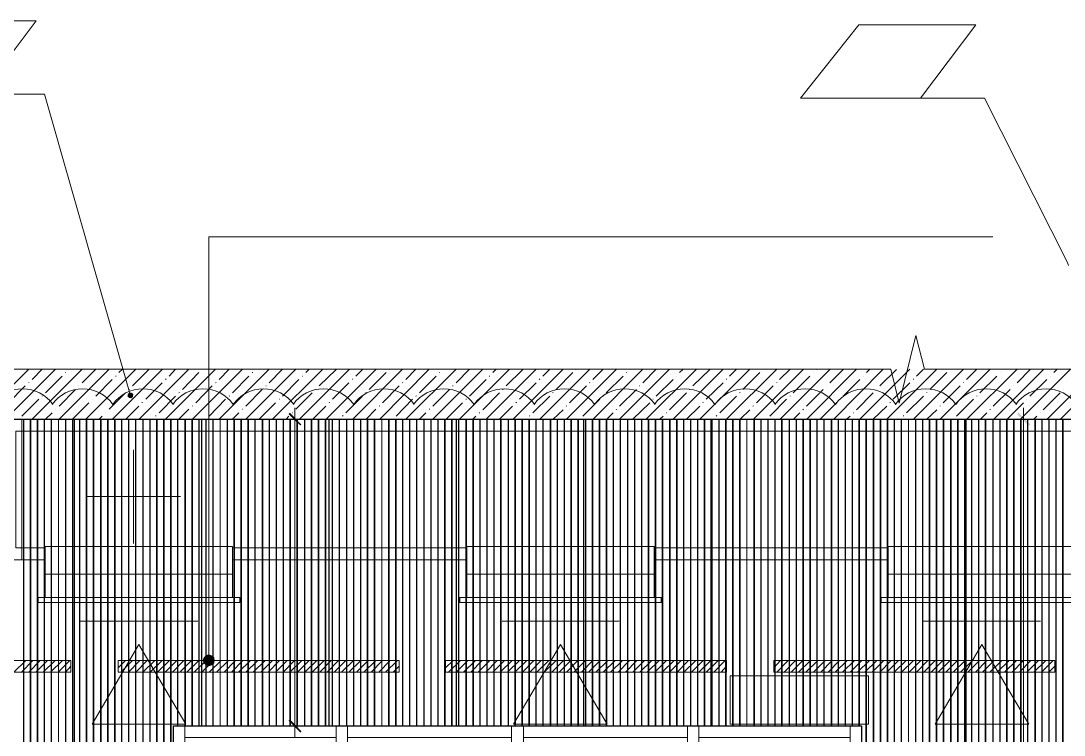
# Model space of a CAD drawing. Header units: millimetres. Extents: x -356862 to 418287, y 0 to 839748.
# Drawn here: x 375600 to 380157, y 762868 to 765990 of the extents above; entities that cross this region are included whole.
import ezdxf

# ---------------------------------------------------------------- set-up
doc = ezdxf.new("R2010")
doc.units = ezdxf.units.MM
doc.layers.add('PDF _Геометрия', color=7, linetype='Continuous', true_color=0xbababa)
doc.layers.add('PDF _Сплошная заливка', color=7, linetype='Continuous', true_color=0xf50000)

msp = doc.modelspace()

# ---------------------------------------------------------------- linework, layer by layer
at = {"layer": 'PDF _Геометрия', "color": 1, "lineweight": 20}
for points in [[(374900.9464, 765669.2594), (375424.8639, 765669.2594), (375667.3381, 765989.6718), (375156.4103, 765989.6718)], [(379005.6886, 765651.9398), (379529.6062, 765651.9398), (379772.0804, 765972.3522), (379261.1526, 765972.3522)]]:
    msp.add_lwpolyline(points, close=True, dxfattribs=at)
for points in [[(376074.3484, 764365.9604), (376072.1835, 764376.7852), (375704.1422, 765669.2594), (375448.6783, 765669.2594), (375078.4721, 765669.2594)], [(380176.9257, 764920.1872), (380172.5959, 764933.1769), (379808.8845, 765651.9398), (379553.4206, 765651.9398), (379191.8742, 765651.9398)]]:
    msp.add_lwpolyline(points, dxfattribs=at)
at = {"layer": 'PDF _Геометрия', "color": 251, "lineweight": 20, "true_color": 0x545454}
msp.add_lwpolyline([(376420.7402, 763220.7027), (376420.7402, 763246.6821), (376420.7402, 765045.7542), (376574.4515, 765045.7542), (379845.6886, 765045.7542)], dxfattribs=at)
at = {"layer": 'PDF _Геометрия', "color": 7, "lineweight": 5}
msp.add_lwpolyline([(387093.9361, 764467.713), (387005.1732, 764467.713), (379546.9257, 764467.713), (379510.1216, 764614.9295), (379436.5134, 764318.3315), (379399.7093, 764467.713), (371939.2969, 764467.713), (371850.534, 764467.713)], dxfattribs=at)
at = {"layer": 'PDF _Геометрия', "color": 7, "lineweight": 30}
msp.add_lwpolyline([(372246.7196, 764467.713), (372246.7196, 764249.0532), (387005.1732, 764249.0532)], dxfattribs=at)
at = {"layer": 'PDF _Геометрия', "color": 8, "lineweight": 9, "true_color": 0x808080}
for points in [[(375416.2041, 764249.0532), (375634.8639, 764467.713)], [(375533.1113, 764249.0532), (375751.7711, 764467.713)], [(375650.0185, 764249.0532), (375868.6783, 764467.713)], [(375650.0185, 764422.2491), (375693.3175, 764467.713)], [(375708.4721, 764363.7955), (375779.9154, 764437.4037)], [(375766.9257, 764249.0532), (375985.5855, 764467.713)], [(375795.0701, 764452.5584), (375797.235, 764452.5584)], [(375810.2247, 764465.548), (375810.2247, 764467.713)], [(375868.6783, 764407.0944), (375927.1319, 764467.713)], [(375883.833, 764249.0532), (376102.4928, 764467.713)], [(376000.7402, 764249.0532), (376219.4, 764467.713)], [(376013.7299, 764437.4037), (376015.8948, 764437.4037)], [(376028.8845, 764452.5584), (376044.0391, 764467.713)], [(376087.3381, 764394.1047), (376158.7814, 764465.548)], [(376117.6474, 764249.0532), (376334.1422, 764467.713)], [(376232.3897, 764249.0532), (376451.0495, 764467.713)], [(376247.5443, 764437.4037), (376275.6886, 764467.713)], [(376305.9979, 764378.9501), (376377.4412, 764452.5584)], [(376349.2969, 764249.0532), (376567.9567, 764467.713)], [(376392.5959, 764465.548), (376392.5959, 764467.713)], [(376466.2041, 764249.0532), (376684.8639, 764467.713)], [(376466.2041, 764422.2491), (376509.5031, 764467.713)], [(376524.6577, 764363.7955), (376596.101, 764437.4037)], [(376583.1113, 764249.0532), (376801.7711, 764467.713)], [(376611.2556, 764452.5584), (376613.4206, 764452.5584)], [(376626.4103, 764465.548), (376626.4103, 764467.713)], [(376684.8639, 764407.0944), (376743.3175, 764467.713)], [(376700.0185, 764249.0532), (376918.6783, 764467.713)], [(376816.9257, 764249.0532), (377035.5855, 764467.713)], [(376829.9154, 764437.4037), (376832.0804, 764437.4037)], [(376845.0701, 764452.5584), (376860.2247, 764467.713)], [(376903.5237, 764394.1047), (376977.1319, 764465.548)], [(376933.833, 764249.0532), (377152.4928, 764467.713)], [(377050.7402, 764249.0532), (377267.235, 764467.713)], [(377063.7299, 764437.4037), (377094.0391, 764467.713)], [(377122.1835, 764378.9501), (377195.7917, 764452.5584)], [(377167.6474, 764249.0532), (377384.1422, 764467.713)], [(377208.7814, 764465.548), (377210.9464, 764467.713)], [(377282.3897, 764249.0532), (377501.0495, 764467.713)], [(377282.3897, 764422.2491), (377325.6886, 764467.713)], [(377340.8433, 764363.7955), (377414.4515, 764437.4037)], [(377399.2969, 764249.0532), (377617.9567, 764467.713)], [(377427.4412, 764452.5584), (377429.6062, 764452.5584)], [(377442.5959, 764465.548), (377442.5959, 764467.713)], [(377501.0495, 764407.0944), (377559.5031, 764467.713)], [(377516.2041, 764249.0532), (377734.8639, 764467.713)], [(377633.1113, 764249.0532), (377851.7711, 764467.713)], [(377646.101, 764437.4037), (377648.266, 764437.4037)], [(377661.2556, 764452.5584), (377676.4103, 764467.713)], [(377719.7093, 764394.1047), (377793.3175, 764465.548)], [(377750.0185, 764249.0532), (377968.6783, 764467.713)], [(377866.9257, 764249.0532), (378085.5855, 764467.713)], [(377879.9154, 764437.4037), (377910.2247, 764467.713)], [(377938.369, 764378.9501), (378011.9773, 764452.5584)], [(377983.833, 764249.0532), (378202.4928, 764467.713)], [(378024.967, 764465.548), (378027.1319, 764467.713)], [(378098.5752, 764422.2491), (378144.0391, 764467.713)], [(378100.7402, 764249.0532), (378317.235, 764467.713)], [(378157.0288, 764363.7955), (378230.6371, 764437.4037)], [(378215.4824, 764249.0532), (378434.1422, 764467.713)], [(378243.6268, 764452.5584), (378245.7917, 764452.5584)], [(378258.7814, 764465.548), (378258.7814, 764467.713)], [(378317.235, 764407.0944), (378375.6886, 764467.713)], [(378332.3897, 764249.0532), (378551.0495, 764467.713)], [(378449.2969, 764249.0532), (378667.9567, 764467.713)], [(378464.4515, 764437.4037), (378464.4515, 764437.4037)], [(378477.4412, 764452.5584), (378492.5959, 764467.713)], [(378535.8948, 764394.1047), (378609.5031, 764465.548)], [(378566.2041, 764249.0532), (378784.8639, 764467.713)], [(378683.1113, 764249.0532), (378901.7711, 764467.713)], [(378696.101, 764437.4037), (378726.4103, 764467.713)], [(378754.5546, 764378.9501), (378828.1629, 764452.5584)], [(378800.0185, 764249.0532), (379018.6783, 764467.713)], [(378843.3175, 764465.548), (378843.3175, 764467.713)], [(378914.7608, 764422.2491), (378960.2247, 764467.713)], [(378916.9257, 764249.0532), (379135.5855, 764467.713)], [(378973.2144, 764363.7955), (379046.8227, 764437.4037)], [(379033.833, 764249.0532), (379250.3278, 764467.713)], [(379061.9773, 764452.5584), (379061.9773, 764452.5584)], [(379074.967, 764465.548), (379077.1319, 764467.713)], [(379133.4206, 764407.0944), (379194.0391, 764467.713)], [(379150.7402, 764249.0532), (379367.235, 764467.713)], [(379265.4824, 764249.0532), (379484.1422, 764467.713)], [(379280.6371, 764437.4037), (379280.6371, 764437.4037)], [(379293.6268, 764452.5584), (379308.7814, 764467.713)], [(379352.0804, 764394.1047), (379425.6886, 764465.548)], [(379382.3897, 764249.0532), (379601.0495, 764467.713)], [(379499.2969, 764249.0532), (379717.9567, 764467.713)], [(379512.2866, 764437.4037), (379542.5959, 764467.713)], [(379570.7402, 764378.9501), (379644.3484, 764452.5584)], [(379616.2041, 764249.0532), (379834.8639, 764467.713)], [(379659.5031, 764465.548), (379659.5031, 764467.713)], [(379730.9464, 764422.2491), (379776.4103, 764467.713)], [(379733.1113, 764249.0532), (379951.7711, 764467.713)], [(379789.4, 764363.7955), (379863.0082, 764437.4037)], [(379850.0185, 764249.0532), (380068.6783, 764467.713)], [(379878.1629, 764452.5584), (379878.1629, 764452.5584)], [(379893.3175, 764465.548), (379893.3175, 764467.713)], [(379951.7711, 764407.0944), (380010.2247, 764467.713)], [(379966.9257, 764249.0532), (380185.5855, 764467.713)], [(380083.833, 764249.0532), (380300.3278, 764467.713)], [(380096.8227, 764437.4037), (380096.8227, 764437.4037)], [(380111.9773, 764452.5584), (380127.1319, 764467.713)], [(375546.101, 764320.4965), (375619.7093, 764394.1047)], [(375634.8639, 764407.0944), (375634.8639, 764409.2594)], [(375853.5237, 764394.1047), (375853.5237, 764394.1047)], [(375927.1319, 764348.6408), (375998.5752, 764422.2491)], [(376145.7917, 764335.6511), (376217.235, 764407.0944)], [(376232.3897, 764422.2491), (376234.5546, 764424.414)], [(376364.4515, 764320.4965), (376435.8948, 764394.1047)], [(376451.0495, 764407.0944), (376453.2144, 764409.2594)], [(376669.7093, 764394.1047), (376671.8742, 764394.1047)], [(376743.3175, 764348.6408), (376814.7608, 764422.2491)], [(376961.9773, 764335.6511), (377033.4206, 764407.0944)], [(377048.5752, 764422.2491), (377050.7402, 764424.414)], [(377180.6371, 764320.4965), (377252.0804, 764394.1047)], [(377267.235, 764407.0944), (377269.4, 764409.2594)], [(377485.8948, 764394.1047), (377488.0598, 764394.1047)], [(377559.5031, 764348.6408), (377633.1113, 764422.2491)], [(377778.1629, 764335.6511), (377851.7711, 764407.0944)], [(377864.7608, 764422.2491), (377866.9257, 764424.414)], [(377996.8227, 764320.4965), (378070.4309, 764394.1047)], [(378083.4206, 764407.0944), (378085.5855, 764409.2594)], [(378302.0804, 764394.1047), (378304.2453, 764394.1047)], [(378375.6886, 764348.6408), (378449.2969, 764422.2491)], [(378594.3484, 764335.6511), (378667.9567, 764407.0944)], [(378683.1113, 764422.2491), (378683.1113, 764424.414)], [(378813.0082, 764320.4965), (378886.6165, 764394.1047)], [(378901.7711, 764407.0944), (378901.7711, 764409.2594)], [(379120.4309, 764394.1047), (379120.4309, 764394.1047)], [(379191.8742, 764348.6408), (379265.4824, 764422.2491)], [(379410.534, 764335.6511), (379484.1422, 764407.0944)], [(379499.2969, 764422.2491), (379499.2969, 764424.414)], [(379629.1938, 764320.4965), (379702.802, 764394.1047)], [(379717.9567, 764407.0944), (379717.9567, 764409.2594)], [(379936.6165, 764394.1047), (379936.6165, 764394.1047)], [(380008.0598, 764348.6408), (380081.668, 764422.2491)], [(375693.3175, 764348.6408), (375693.3175, 764350.8058)], [(375766.9257, 764305.3419), (375838.369, 764378.9501)], [(375985.5855, 764292.3522), (376057.0288, 764363.7955)], [(376072.1835, 764378.9501), (376074.3484, 764378.9501)], [(376204.2453, 764277.1975), (376275.6886, 764348.6408)], [(376290.8433, 764363.7955), (376293.0082, 764365.9604)], [(376509.5031, 764348.6408), (376511.668, 764350.8058)], [(376583.1113, 764305.3419), (376654.5546, 764378.9501)], [(376801.7711, 764292.3522), (376873.2144, 764363.7955)], [(376888.369, 764378.9501), (376890.534, 764378.9501)], [(377020.4309, 764277.1975), (377091.8742, 764348.6408)], [(377107.0288, 764363.7955), (377109.1938, 764365.9604)], [(377325.6886, 764348.6408), (377327.8536, 764350.8058)], [(377399.2969, 764305.3419), (377472.9051, 764378.9501)], [(377617.9567, 764290.1872), (377691.5649, 764363.7955)], [(377704.5546, 764378.9501), (377706.7196, 764378.9501)], [(377836.6165, 764277.1975), (377910.2247, 764348.6408)], [(377923.2144, 764363.7955), (377925.3794, 764365.9604)], [(378141.8742, 764348.6408), (378144.0391, 764350.8058)], [(378215.4824, 764305.3419), (378289.0907, 764378.9501)], [(378434.1422, 764290.1872), (378507.7505, 764363.7955)], [(378520.7402, 764378.9501), (378522.9051, 764378.9501)], [(378652.802, 764277.1975), (378726.4103, 764348.6408)], [(378739.4, 764363.7955), (378741.5649, 764365.9604)], [(378960.2247, 764348.6408), (378960.2247, 764350.8058)], [(379031.668, 764305.3419), (379105.2763, 764378.9501)], [(379250.3278, 764290.1872), (379323.9361, 764363.7955)], [(379339.0907, 764378.9501), (379339.0907, 764378.9501)], [(379468.9876, 764277.1975), (379542.5959, 764348.6408)], [(379557.7505, 764363.7955), (379557.7505, 764365.9604)], [(379776.4103, 764348.6408), (379776.4103, 764350.8058)], [(379847.8536, 764305.3419), (379921.4618, 764378.9501)], [(380066.5134, 764290.1872), (380140.1216, 764363.7955)], [(380155.2763, 764378.9501), (380155.2763, 764378.9501)], [(375604.5546, 764262.0429), (375678.1629, 764335.6511)], [(375751.7711, 764292.3522), (375751.7711, 764292.3522)], [(375825.3794, 764249.0532), (375896.8227, 764320.4965)], [(375911.9773, 764335.6511), (375911.9773, 764335.6511)], [(376059.1938, 764249.0532), (376115.4824, 764305.3419)], [(376130.6371, 764320.4965), (376130.6371, 764322.6614)], [(376290.8433, 764249.0532), (376334.1422, 764292.3522)], [(376349.2969, 764305.3419), (376349.2969, 764307.5068)], [(376422.9051, 764262.0429), (376494.3484, 764335.6511)], [(376567.9567, 764292.3522), (376570.1216, 764292.3522)], [(376641.5649, 764249.0532), (376713.0082, 764320.4965)], [(376728.1629, 764335.6511), (376730.3278, 764335.6511)], [(376875.3794, 764249.0532), (376931.668, 764305.3419)], [(376946.8227, 764320.4965), (376948.9876, 764322.6614)], [(377109.1938, 764249.0532), (377150.3278, 764292.3522)], [(377165.4824, 764305.3419), (377167.6474, 764307.5068)], [(377239.0907, 764262.0429), (377310.534, 764335.6511)], [(377384.1422, 764292.3522), (377386.3072, 764292.3522)], [(377457.7505, 764249.0532), (377529.1938, 764320.4965)], [(377544.3484, 764335.6511), (377546.5134, 764335.6511)], [(377691.5649, 764249.0532), (377747.8536, 764305.3419)], [(377763.0082, 764320.4965), (377765.1732, 764322.6614)], [(377981.668, 764305.3419), (377983.833, 764307.5068)], [(378055.2763, 764262.0429), (378128.8845, 764335.6511)], [(378200.3278, 764290.1872), (378202.4928, 764292.3522)], [(378273.9361, 764249.0532), (378347.5443, 764320.4965)], [(378360.534, 764335.6511), (378362.6989, 764335.6511)], [(378507.7505, 764249.0532), (378566.2041, 764305.3419)], [(378579.1938, 764320.4965), (378581.3587, 764322.6614)], [(378797.8536, 764305.3419), (378800.0185, 764307.5068)], [(378871.4618, 764262.0429), (378945.0701, 764335.6511)], [(379016.5134, 764290.1872), (379018.6783, 764292.3522)], [(379092.2866, 764249.0532), (379163.7299, 764320.4965)], [(379178.8845, 764335.6511), (379178.8845, 764335.6511)], [(379323.9361, 764249.0532), (379382.3897, 764305.3419)], [(379397.5443, 764320.4965), (379397.5443, 764322.6614)], [(379616.2041, 764305.3419), (379616.2041, 764307.5068)], [(379687.6474, 764262.0429), (379761.2556, 764335.6511)], [(379834.8639, 764290.1872), (379834.8639, 764292.3522)], [(379908.4721, 764249.0532), (379979.9154, 764320.4965)], [(379995.0701, 764335.6511), (379995.0701, 764335.6511)], [(380142.2866, 764249.0532), (380198.5752, 764305.3419)], [(375708.4721, 764249.0532), (375736.6165, 764277.1975)], [(375942.2866, 764249.0532), (375955.2763, 764262.0429)], [(375970.4309, 764277.1975), (375970.4309, 764277.1975)], [(376189.0907, 764262.0429), (376189.0907, 764264.2078)], [(376407.7505, 764249.0532), (376407.7505, 764249.0532)], [(376524.6577, 764249.0532), (376552.802, 764277.1975)], [(376758.4721, 764249.0532), (376771.4618, 764262.0429)], [(376786.6165, 764277.1975), (376788.7814, 764277.1975)], [(377005.2763, 764262.0429), (377007.4412, 764264.2078)], [(377223.9361, 764249.0532), (377226.101, 764249.0532)], [(377340.8433, 764249.0532), (377368.9876, 764277.1975)], [(377574.6577, 764249.0532), (377587.6474, 764262.0429)], [(377602.802, 764277.1975), (377604.967, 764277.1975)], [(377821.4618, 764262.0429), (377823.6268, 764264.2078)], [(377925.3794, 764249.0532), (377968.6783, 764290.1872)], [(378042.2866, 764249.0532), (378042.2866, 764249.0532)], [(378159.1938, 764249.0532), (378187.3381, 764277.1975)], [(378390.8433, 764249.0532), (378405.9979, 764262.0429)], [(378418.9876, 764277.1975), (378421.1526, 764277.1975)], [(378637.6474, 764262.0429), (378639.8123, 764264.2078)], [(378741.5649, 764249.0532), (378784.8639, 764290.1872)], [(378858.4721, 764249.0532), (378858.4721, 764249.0532)], [(378975.3794, 764249.0532), (379003.5237, 764277.1975)], [(379207.0288, 764249.0532), (379222.1835, 764262.0429)], [(379235.1732, 764277.1975), (379237.3381, 764277.1975)], [(379455.9979, 764262.0429), (379455.9979, 764264.2078)], [(379557.7505, 764249.0532), (379601.0495, 764290.1872)], [(379674.6577, 764249.0532), (379674.6577, 764249.0532)], [(379791.5649, 764249.0532), (379819.7093, 764277.1975)], [(380025.3794, 764249.0532), (380038.369, 764262.0429)], [(380053.5237, 764277.1975), (380053.5237, 764277.1975)]]:
    msp.add_lwpolyline(points, dxfattribs=at)
at = {"layer": 'PDF _Геометрия', "color": 1, "lineweight": 20}
for points in [[(376266.0027, 764312.9116, 0.520539955), (376001.7707, 764312.9116, 0.520539955), (375737.6365, 764312.9116)], [(376792.1072, 764312.9116, 0.520539955), (376527.8752, 764312.9116, 0.520539955), (376263.7404, 764312.9116)], [(377318.2106, 764312.9116, 0.520539955), (377053.9786, 764312.9116, 0.520539955), (376789.8444, 764312.9116)], [(377844.3146, 764312.9116, 0.520539955), (377580.0825, 764312.9116, 0.520539955), (377315.9483, 764312.9116)], [(378370.4185, 764312.9116, 0.520539955), (378106.1865, 764312.9116, 0.520539955), (377842.0517, 764312.9116)], [(378896.5219, 764312.9116, 0.520539955), (378632.2899, 764312.9116, 0.520539955), (378368.1562, 764312.9116)], [(379422.6264, 764312.9116, 0.520539955), (379158.3944, 764312.9116, 0.520539955), (378894.2596, 764312.9116)], [(379948.7298, 764312.9116, 0.520539955), (379684.4977, 764312.9116, 0.520539955), (379420.3641, 764312.9116)], [(380474.8343, 764312.9116, 0.520539955), (380210.6022, 764312.9116, 0.520539955), (379946.4675, 764312.9116)]]:
    msp.add_lwpolyline(points, format="xyb", dxfattribs=at)
at = {"layer": 'PDF _Геометрия', "color": 7, "lineweight": 18}
for points in [[(376797.4412, 762856.9913), (376797.4412, 764298.847)], [(379979.9154, 762579.8779), (379979.9154, 764298.847)], [(376894.8639, 764249.0532), (376747.6474, 764249.0532)], [(379804.5546, 764249.0532), (380031.8742, 764249.0532)], [(376894.8639, 762908.9501), (376747.6474, 762908.9501)]]:
    msp.add_lwpolyline(points, dxfattribs=at)
at = {"layer": 'PDF _Геометрия', "color": 150, "lineweight": 30, "true_color": 0x0080ff}
for points in [[(382341.8742, 764249.0532), (382341.8742, 760278.5377), (375448.6783, 760278.5377), (375448.6783, 764249.0532)], [(379271.9773, 761742.0429), (376267.0288, 761742.0429), (376267.0288, 762908.9501), (379271.9773, 762908.9501)]]:
    msp.add_lwpolyline(points, close=True, dxfattribs=at)
at = {"layer": 'PDF _Геометрия', "color": 252, "lineweight": 18, "true_color": 0x989898}
for points in [[(375706.3072, 763686.1666), (375604.5546, 763686.1666), (375578.5752, 763686.1666), (375578.5752, 764197.0944), (375604.5546, 764197.0944), (375604.5546, 764249.0532), (383032.4928, 764249.0532), (383032.4928, 764197.0944), (375604.5546, 764197.0944), (375604.5546, 764249.0532), (375528.7814, 764249.0532), (375528.7814, 763634.2078), (375604.5546, 763634.2078), (375604.5546, 763686.1666)], [(375604.5546, 764197.0944), (375604.5546, 763686.1666), (375604.5546, 763634.2078), (375706.3072, 763634.2078)], [(376091.668, 763705.6511), (376091.668, 764114.8264)], [(375888.1629, 763911.3212), (376297.3381, 763911.3212)], [(376524.6577, 763686.1666), (377548.6783, 763686.1666)], [(378367.0288, 763686.1666), (379388.8845, 763686.1666)], [(376524.6577, 763634.2078), (377548.6783, 763634.2078)], [(378367.0288, 763634.2078), (379388.8845, 763634.2078)], [(375706.3072, 763571.4243), (375706.3072, 763469.6718)], [(376524.6577, 763469.6718), (376524.6577, 763571.4243)], [(377548.6783, 763571.4243), (377548.6783, 763469.6718)], [(378367.0288, 763469.6718), (378367.0288, 763571.4243)], [(379388.8845, 763571.4243), (379388.8845, 763469.6718)], [(376373.1113, 763365.7542), (375860.0185, 763365.7542)], [(378213.3175, 763365.7542), (377702.3897, 763365.7542)], [(380053.5237, 763365.7542), (379542.5959, 763365.7542)]]:
    msp.add_lwpolyline(points, dxfattribs=at)
at = {"layer": 'PDF _Геометрия', "color": 254, "lineweight": 5, "true_color": 0xdcdcdc}
for points in [[(375611.0495, 764249.0532), (375611.0495, 760278.5377)], [(375641.3587, 764249.0532), (375641.3587, 760278.5377)], [(375671.668, 764249.0532), (375671.668, 760278.5377)], [(375704.1422, 764249.0532), (375704.1422, 760278.5377)], [(375734.4515, 764249.0532), (375734.4515, 760278.5377)], [(375764.7608, 764249.0532), (375764.7608, 760278.5377)], [(375795.0701, 764249.0532), (375795.0701, 760278.5377)], [(375825.3794, 764249.0532), (375825.3794, 760278.5377)], [(375857.8536, 764249.0532), (375857.8536, 760278.5377)], [(375888.1629, 764249.0532), (375888.1629, 760278.5377)], [(375918.4721, 764249.0532), (375918.4721, 760278.5377)], [(375948.7814, 764249.0532), (375948.7814, 760278.5377)], [(375979.0907, 764249.0532), (375979.0907, 760278.5377)], [(376009.4, 764249.0532), (376009.4, 760278.5377)], [(376041.8742, 764249.0532), (376041.8742, 760278.5377)], [(376072.1835, 764249.0532), (376072.1835, 760278.5377)], [(376102.4928, 764249.0532), (376102.4928, 760278.5377)], [(376132.802, 764249.0532), (376132.802, 760278.5377)], [(376163.1113, 764249.0532), (376163.1113, 760278.5377)], [(376193.4206, 764249.0532), (376193.4206, 760278.5377)], [(376225.8948, 764249.0532), (376225.8948, 760278.5377)], [(376256.2041, 764249.0532), (376256.2041, 760278.5377)], [(376286.5134, 764249.0532), (376286.5134, 762908.9501)], [(376316.8227, 764249.0532), (376316.8227, 762908.9501)], [(376347.1319, 764249.0532), (376347.1319, 762908.9501)], [(376377.4412, 764249.0532), (376377.4412, 762908.9501)], [(376409.9154, 764249.0532), (376409.9154, 762908.9501)], [(376440.2247, 764249.0532), (376440.2247, 762908.9501)], [(376470.534, 764249.0532), (376470.534, 762908.9501)], [(376500.8433, 764249.0532), (376500.8433, 762908.9501)], [(376531.1526, 764249.0532), (376531.1526, 762908.9501)], [(376563.6268, 764249.0532), (376563.6268, 762908.9501)], [(376593.9361, 764249.0532), (376593.9361, 762908.9501)], [(376624.2453, 764249.0532), (376624.2453, 762908.9501)], [(376654.5546, 764249.0532), (376654.5546, 762908.9501)], [(376684.8639, 764249.0532), (376684.8639, 762908.9501)], [(376715.1732, 764249.0532), (376715.1732, 762908.9501)], [(376747.6474, 764249.0532), (376747.6474, 762908.9501)], [(376777.9567, 764249.0532), (376777.9567, 762908.9501)], [(376808.266, 764249.0532), (376808.266, 762908.9501)], [(376838.5752, 764249.0532), (376838.5752, 762908.9501)], [(376868.8845, 764249.0532), (376868.8845, 762908.9501)], [(376899.1938, 764249.0532), (376899.1938, 762908.9501)], [(376931.668, 764249.0532), (376931.668, 762908.9501)], [(376961.9773, 764249.0532), (376961.9773, 762908.9501)], [(376992.2866, 764249.0532), (376992.2866, 762908.9501)], [(377022.5959, 764249.0532), (377022.5959, 762908.9501)], [(377052.9051, 764249.0532), (377052.9051, 762908.9501)], [(377083.2144, 764249.0532), (377083.2144, 762908.9501)], [(377115.6886, 764249.0532), (377115.6886, 762908.9501)], [(377145.9979, 764249.0532), (377145.9979, 762908.9501)], [(377176.3072, 764249.0532), (377176.3072, 762908.9501)], [(377206.6165, 764249.0532), (377206.6165, 762908.9501)], [(377236.9257, 764249.0532), (377236.9257, 762908.9501)], [(377269.4, 764249.0532), (377269.4, 762908.9501)], [(377299.7093, 764249.0532), (377299.7093, 762908.9501)], [(377330.0185, 764249.0532), (377330.0185, 762908.9501)], [(377360.3278, 764249.0532), (377360.3278, 762908.9501)], [(377390.6371, 764249.0532), (377390.6371, 762908.9501)], [(377420.9464, 764249.0532), (377420.9464, 762908.9501)], [(377453.4206, 764249.0532), (377453.4206, 762908.9501)], [(377483.7299, 764249.0532), (377483.7299, 762908.9501)], [(377514.0391, 764249.0532), (377514.0391, 762908.9501)], [(377544.3484, 764249.0532), (377544.3484, 762908.9501)], [(377574.6577, 764249.0532), (377574.6577, 762908.9501)], [(377604.967, 764249.0532), (377604.967, 762908.9501)], [(377637.4412, 764249.0532), (377637.4412, 762908.9501)], [(377667.7505, 764249.0532), (377667.7505, 762908.9501)], [(377698.0598, 764249.0532), (377698.0598, 762908.9501)], [(377728.369, 764249.0532), (377728.369, 762908.9501)], [(377758.6783, 764249.0532), (377758.6783, 762908.9501)], [(377788.9876, 764249.0532), (377788.9876, 762908.9501)], [(377821.4618, 764249.0532), (377821.4618, 762908.9501)], [(377851.7711, 764249.0532), (377851.7711, 762908.9501)], [(377882.0804, 764249.0532), (377882.0804, 762908.9501)], [(377912.3897, 764249.0532), (377912.3897, 762908.9501)], [(377942.6989, 764249.0532), (377942.6989, 762908.9501)], [(377973.0082, 764249.0532), (377973.0082, 762908.9501)], [(378005.4824, 764249.0532), (378005.4824, 762908.9501)], [(378035.7917, 764249.0532), (378035.7917, 762908.9501)], [(378066.101, 764249.0532), (378066.101, 762908.9501)], [(378096.4103, 764249.0532), (378096.4103, 762908.9501)], [(378126.7196, 764249.0532), (378126.7196, 762908.9501)], [(378159.1938, 764249.0532), (378159.1938, 762908.9501)], [(378189.5031, 764249.0532), (378189.5031, 762908.9501)], [(378219.8123, 764249.0532), (378219.8123, 762908.9501)], [(378250.1216, 764249.0532), (378250.1216, 762908.9501)], [(378280.4309, 764249.0532), (378280.4309, 762908.9501)], [(378310.7402, 764249.0532), (378310.7402, 762908.9501)], [(378343.2144, 764249.0532), (378343.2144, 762908.9501)], [(378373.5237, 764249.0532), (378373.5237, 762908.9501)], [(378403.833, 764249.0532), (378403.833, 762908.9501)], [(378434.1422, 764249.0532), (378434.1422, 762908.9501)], [(378464.4515, 764249.0532), (378464.4515, 762908.9501)], [(378494.7608, 764249.0532), (378494.7608, 762908.9501)], [(378527.235, 764249.0532), (378527.235, 762908.9501)], [(378557.5443, 764249.0532), (378557.5443, 762908.9501)], [(378587.8536, 764249.0532), (378587.8536, 762908.9501)], [(378618.1629, 764249.0532), (378618.1629, 762908.9501)], [(378648.4721, 764249.0532), (378648.4721, 762908.9501)], [(378678.7814, 764249.0532), (378678.7814, 762908.9501)], [(378711.2556, 764249.0532), (378711.2556, 762908.9501)], [(378741.5649, 764249.0532), (378741.5649, 762908.9501)], [(378771.8742, 764249.0532), (378771.8742, 762908.9501)], [(378802.1835, 764249.0532), (378802.1835, 762908.9501)], [(378832.4928, 764249.0532), (378832.4928, 762908.9501)], [(378864.967, 764249.0532), (378864.967, 762908.9501)], [(378895.2763, 764249.0532), (378895.2763, 762908.9501)], [(378925.5855, 764249.0532), (378925.5855, 762908.9501)], [(378955.8948, 764249.0532), (378955.8948, 762908.9501)], [(378986.2041, 764249.0532), (378986.2041, 762908.9501)], [(379016.5134, 764249.0532), (379016.5134, 762908.9501)], [(379048.9876, 764249.0532), (379048.9876, 762908.9501)], [(379079.2969, 764249.0532), (379079.2969, 762908.9501)], [(379109.6062, 764249.0532), (379109.6062, 762908.9501)], [(379139.9154, 764249.0532), (379139.9154, 762908.9501)], [(379170.2247, 764249.0532), (379170.2247, 762908.9501)], [(379200.534, 764249.0532), (379200.534, 762908.9501)], [(379233.0082, 764249.0532), (379233.0082, 762908.9501)], [(379263.3175, 764249.0532), (379263.3175, 762908.9501)], [(379293.6268, 764249.0532), (379293.6268, 760278.5377)], [(379323.9361, 764249.0532), (379323.9361, 760278.5377)], [(379354.2453, 764249.0532), (379354.2453, 760278.5377)], [(379384.5546, 764249.0532), (379384.5546, 760278.5377)], [(379417.0288, 764249.0532), (379417.0288, 760278.5377)], [(379447.3381, 764249.0532), (379447.3381, 760278.5377)], [(379477.6474, 764249.0532), (379477.6474, 760278.5377)], [(379507.9567, 764249.0532), (379507.9567, 760278.5377)], [(379538.266, 764249.0532), (379538.266, 760278.5377)], [(379570.7402, 764249.0532), (379570.7402, 760278.5377)], [(379601.0495, 764249.0532), (379601.0495, 760278.5377)], [(379631.3587, 764249.0532), (379631.3587, 760278.5377)], [(379661.668, 764249.0532), (379661.668, 760278.5377)], [(379691.9773, 764249.0532), (379691.9773, 760278.5377)], [(379722.2866, 764249.0532), (379722.2866, 760278.5377)], [(379754.7608, 764249.0532), (379754.7608, 760278.5377)], [(379785.0701, 764249.0532), (379785.0701, 760278.5377)], [(379815.3794, 764249.0532), (379815.3794, 760278.5377)], [(379845.6886, 764249.0532), (379845.6886, 760278.5377)], [(379875.9979, 764249.0532), (379875.9979, 760278.5377)], [(379906.3072, 764249.0532), (379906.3072, 760278.5377)], [(379938.7814, 764249.0532), (379938.7814, 760278.5377)], [(379969.0907, 764249.0532), (379969.0907, 760278.5377)], [(379999.4, 764249.0532), (379999.4, 760278.5377)], [(380029.7093, 764249.0532), (380029.7093, 760278.5377)], [(380060.0185, 764249.0532), (380060.0185, 760278.5377)], [(380090.3278, 764249.0532), (380090.3278, 760278.5377)], [(380122.802, 764249.0532), (380122.802, 760278.5377)], [(380153.1113, 764249.0532), (380153.1113, 760278.5377)]]:
    msp.add_lwpolyline(points, close=True, dxfattribs=at)
for points in [[(375613.2144, 760278.5377), (375613.2144, 764249.0532)], [(375643.5237, 760278.5377), (375643.5237, 764249.0532)], [(375673.833, 760278.5377), (375673.833, 764249.0532)], [(375701.9773, 760278.5377), (375701.9773, 764249.0532)], [(375732.2866, 760278.5377), (375732.2866, 764249.0532)], [(375764.7608, 760278.5377), (375764.7608, 764249.0532)], [(375797.235, 760278.5377), (375797.235, 764249.0532)], [(375827.5443, 760278.5377), (375827.5443, 764249.0532)], [(375855.6886, 760278.5377), (375855.6886, 764249.0532)], [(375885.9979, 760278.5377), (375885.9979, 764249.0532)], [(375916.3072, 760278.5377), (375916.3072, 764249.0532)], [(375950.9464, 760278.5377), (375950.9464, 764249.0532)], [(375981.2556, 760278.5377), (375981.2556, 764249.0532)], [(376011.5649, 760278.5377), (376011.5649, 764249.0532)], [(376039.7093, 760278.5377), (376039.7093, 764249.0532)], [(376070.0185, 760278.5377), (376070.0185, 764249.0532)], [(376100.3278, 760278.5377), (376100.3278, 764249.0532)], [(376134.967, 760278.5377), (376134.967, 764249.0532)], [(376165.2763, 760278.5377), (376165.2763, 764249.0532)], [(376195.5855, 760278.5377), (376195.5855, 764249.0532)], [(376223.7299, 760278.5377), (376223.7299, 764249.0532)], [(376254.0391, 760278.5377), (376254.0391, 764249.0532)], [(376284.3484, 762908.9501), (376284.3484, 764249.0532)], [(376318.9876, 762908.9501), (376318.9876, 764249.0532)], [(376349.2969, 762908.9501), (376349.2969, 764249.0532)], [(376379.6062, 762908.9501), (376379.6062, 764249.0532)], [(376407.7505, 762908.9501), (376407.7505, 764249.0532)], [(376438.0598, 762908.9501), (376438.0598, 764249.0532)], [(376470.534, 762908.9501), (376470.534, 764249.0532)], [(376503.0082, 762908.9501), (376503.0082, 764249.0532)], [(376533.3175, 762908.9501), (376533.3175, 764249.0532)], [(376561.4618, 762908.9501), (376561.4618, 764249.0532)], [(376591.7711, 762908.9501), (376591.7711, 764249.0532)], [(376622.0804, 762908.9501), (376622.0804, 764249.0532)], [(376656.7196, 762908.9501), (376656.7196, 764249.0532)], [(376687.0288, 762908.9501), (376687.0288, 764249.0532)], [(376717.3381, 762908.9501), (376717.3381, 764249.0532)], [(376745.4824, 762908.9501), (376745.4824, 764249.0532)], [(376775.7917, 762908.9501), (376775.7917, 764249.0532)], [(376806.101, 762908.9501), (376806.101, 764249.0532)], [(376840.7402, 762908.9501), (376840.7402, 764249.0532)], [(376871.0495, 762908.9501), (376871.0495, 764249.0532)], [(376901.3587, 762908.9501), (376901.3587, 764249.0532)], [(376929.5031, 762908.9501), (376929.5031, 764249.0532)], [(376959.8123, 762908.9501), (376959.8123, 764249.0532)], [(376990.1216, 762908.9501), (376990.1216, 764249.0532)], [(377024.7608, 762908.9501), (377024.7608, 764249.0532)], [(377055.0701, 762908.9501), (377055.0701, 764249.0532)], [(377085.3794, 762908.9501), (377085.3794, 764249.0532)], [(377113.5237, 762908.9501), (377113.5237, 764249.0532)], [(377143.833, 762908.9501), (377143.833, 764249.0532)], [(377176.3072, 762908.9501), (377176.3072, 764249.0532)], [(377208.7814, 762908.9501), (377208.7814, 764249.0532)], [(377239.0907, 762908.9501), (377239.0907, 764249.0532)], [(377267.235, 762908.9501), (377267.235, 764249.0532)], [(377297.5443, 762908.9501), (377297.5443, 764249.0532)], [(377327.8536, 762908.9501), (377327.8536, 764249.0532)], [(377362.4928, 762908.9501), (377362.4928, 764249.0532)], [(377392.802, 762908.9501), (377392.802, 764249.0532)], [(377423.1113, 762908.9501), (377423.1113, 764249.0532)], [(377451.2556, 762908.9501), (377451.2556, 764249.0532)], [(377481.5649, 762908.9501), (377481.5649, 764249.0532)], [(377511.8742, 762908.9501), (377511.8742, 764249.0532)], [(377546.5134, 762908.9501), (377546.5134, 764249.0532)], [(377576.8227, 762908.9501), (377576.8227, 764249.0532)], [(377607.1319, 762908.9501), (377607.1319, 764249.0532)], [(377635.2763, 762908.9501), (377635.2763, 764249.0532)], [(377665.5855, 762908.9501), (377665.5855, 764249.0532)], [(377695.8948, 762908.9501), (377695.8948, 764249.0532)], [(377730.534, 762908.9501), (377730.534, 764249.0532)], [(377760.8433, 762908.9501), (377760.8433, 764249.0532)], [(377791.1526, 762908.9501), (377791.1526, 764249.0532)], [(377819.2969, 762908.9501), (377819.2969, 764249.0532)], [(377849.6062, 762908.9501), (377849.6062, 764249.0532)], [(377879.9154, 762908.9501), (377879.9154, 764249.0532)], [(377914.5546, 762908.9501), (377914.5546, 764249.0532)], [(377944.8639, 762908.9501), (377944.8639, 764249.0532)], [(377975.1732, 762908.9501), (377975.1732, 764249.0532)], [(378003.3175, 762908.9501), (378003.3175, 764249.0532)], [(378033.6268, 762908.9501), (378033.6268, 764249.0532)], [(378068.266, 762908.9501), (378068.266, 764249.0532)], [(378098.5752, 762908.9501), (378098.5752, 764249.0532)], [(378128.8845, 762908.9501), (378128.8845, 764249.0532)], [(378157.0288, 762908.9501), (378157.0288, 764249.0532)], [(378187.3381, 762908.9501), (378187.3381, 764249.0532)], [(378217.6474, 762908.9501), (378217.6474, 764249.0532)], [(378252.2866, 762908.9501), (378252.2866, 764249.0532)], [(378282.5959, 762908.9501), (378282.5959, 764249.0532)], [(378312.9051, 762908.9501), (378312.9051, 764249.0532)], [(378341.0495, 762908.9501), (378341.0495, 764249.0532)], [(378371.3587, 762908.9501), (378371.3587, 764249.0532)], [(378401.668, 762908.9501), (378401.668, 764249.0532)], [(378436.3072, 762908.9501), (378436.3072, 764249.0532)], [(378466.6165, 762908.9501), (378466.6165, 764249.0532)], [(378496.9257, 762908.9501), (378496.9257, 764249.0532)], [(378525.0701, 762908.9501), (378525.0701, 764249.0532)], [(378555.3794, 762908.9501), (378555.3794, 764249.0532)], [(378585.6886, 762908.9501), (378585.6886, 764249.0532)], [(378620.3278, 762908.9501), (378620.3278, 764249.0532)], [(378650.6371, 762908.9501), (378650.6371, 764249.0532)], [(378680.9464, 762908.9501), (378680.9464, 764249.0532)], [(378709.0907, 762908.9501), (378709.0907, 764249.0532)], [(378739.4, 762908.9501), (378739.4, 764249.0532)], [(378771.8742, 762908.9501), (378771.8742, 764249.0532)], [(378804.3484, 762908.9501), (378804.3484, 764249.0532)], [(378834.6577, 762908.9501), (378834.6577, 764249.0532)], [(378862.802, 762908.9501), (378862.802, 764249.0532)], [(378893.1113, 762908.9501), (378893.1113, 764249.0532)], [(378923.4206, 762908.9501), (378923.4206, 764249.0532)], [(378958.0598, 762908.9501), (378958.0598, 764249.0532)], [(378988.369, 762908.9501), (378988.369, 764249.0532)], [(379018.6783, 762908.9501), (379018.6783, 764249.0532)], [(379046.8227, 762908.9501), (379046.8227, 764249.0532)], [(379077.1319, 762908.9501), (379077.1319, 764249.0532)], [(379107.4412, 762908.9501), (379107.4412, 764249.0532)], [(379142.0804, 762908.9501), (379142.0804, 764249.0532)], [(379172.3897, 762908.9501), (379172.3897, 764249.0532)], [(379202.6989, 762908.9501), (379202.6989, 764249.0532)], [(379230.8433, 762908.9501), (379230.8433, 764249.0532)], [(379261.1526, 762908.9501), (379261.1526, 764249.0532)], [(379291.4618, 760278.5377), (379291.4618, 764249.0532)], [(379326.101, 760278.5377), (379326.101, 764249.0532)], [(379356.4103, 760278.5377), (379356.4103, 764249.0532)], [(379386.7196, 760278.5377), (379386.7196, 764249.0532)], [(379414.8639, 760278.5377), (379414.8639, 764249.0532)], [(379445.1732, 760278.5377), (379445.1732, 764249.0532)], [(379477.6474, 760278.5377), (379477.6474, 764249.0532)], [(379510.1216, 760278.5377), (379510.1216, 764249.0532)], [(379540.4309, 760278.5377), (379540.4309, 764249.0532)], [(379568.5752, 760278.5377), (379568.5752, 764249.0532)], [(379598.8845, 760278.5377), (379598.8845, 764249.0532)], [(379629.1938, 760278.5377), (379629.1938, 764249.0532)], [(379663.833, 760278.5377), (379663.833, 764249.0532)], [(379694.1422, 760278.5377), (379694.1422, 764249.0532)], [(379724.4515, 760278.5377), (379724.4515, 764249.0532)], [(379752.5959, 760278.5377), (379752.5959, 764249.0532)], [(379782.9051, 760278.5377), (379782.9051, 764249.0532)], [(379813.2144, 760278.5377), (379813.2144, 764249.0532)], [(379847.8536, 760278.5377), (379847.8536, 764249.0532)], [(379878.1629, 760278.5377), (379878.1629, 764249.0532)], [(379908.4721, 760278.5377), (379908.4721, 764249.0532)], [(379936.6165, 760278.5377), (379936.6165, 764249.0532)], [(379966.9257, 760278.5377), (379966.9257, 764249.0532)], [(379997.235, 760278.5377), (379997.235, 764249.0532)], [(380031.8742, 760278.5377), (380031.8742, 764249.0532)], [(380062.1835, 760278.5377), (380062.1835, 764249.0532)], [(380092.4928, 760278.5377), (380092.4928, 764249.0532)], [(380120.6371, 760278.5377), (380120.6371, 764249.0532)], [(380150.9464, 760278.5377), (380150.9464, 764249.0532)]]:
    msp.add_lwpolyline(points, dxfattribs=at)
at = {"layer": 'PDF _Геометрия', "color": 150, "lineweight": 30, "true_color": 0x0080ff}
for points in [[(375834.0391, 760278.5377), (375834.0391, 764249.0532)], [(376390.4309, 762908.9501), (376390.4309, 764249.0532)], [(376946.8227, 762908.9501), (376946.8227, 764249.0532)], [(377503.2144, 762908.9501), (377503.2144, 764249.0532)], [(378059.6062, 762908.9501), (378059.6062, 764249.0532)], [(378615.9979, 762908.9501), (378615.9979, 764249.0532)], [(379172.3897, 762908.9501), (379172.3897, 764249.0532)], [(379728.7814, 760278.5377), (379728.7814, 764249.0532)]]:
    msp.add_lwpolyline(points, dxfattribs=at)
at = {"layer": 'PDF _Геометрия', "color": 252, "lineweight": 18, "true_color": 0x989898}
for points in [[(376524.6577, 763692.6614), (376524.6577, 763571.4243), (375706.3072, 763571.4243), (375706.3072, 763692.6614)], [(378367.0288, 763692.6614), (378367.0288, 763571.4243), (377548.6783, 763571.4243), (377548.6783, 763692.6614)], [(380207.235, 763692.6614), (380207.235, 763571.4243), (379388.8845, 763571.4243), (379388.8845, 763692.6614)], [(376557.1319, 763448.0223), (375675.9979, 763448.0223), (375675.9979, 763469.6718), (376557.1319, 763469.6718)], [(378397.3381, 763448.0223), (377518.369, 763448.0223), (377518.369, 763469.6718), (378397.3381, 763469.6718)], [(380237.5443, 763448.0223), (379358.5752, 763448.0223), (379358.5752, 763469.6718), (380237.5443, 763469.6718)], [(376321.1526, 762915.445), (376115.4824, 763264.0017), (375911.9773, 762915.445)], [(378161.3587, 762915.445), (377957.8536, 763264.0017), (377752.1835, 762915.445)], [(380003.7299, 762915.445), (379798.0598, 763264.0017), (379594.5546, 762915.445)], [(378698.266, 763127.6099), (379302.2866, 763127.6099), (379302.2866, 762915.445), (378698.266, 762915.445)]]:
    msp.add_lwpolyline(points, close=True, dxfattribs=at)
at = {"layer": 'PDF _Геометрия', "color": 92, "lineweight": 20, "true_color": 0x00dd00}
for points in [[(374591.3587, 763142.7645), (374591.3587, 763194.7233), (375818.8845, 763194.7233), (375818.8845, 763142.7645), (374591.3587, 763142.7645), (375818.8845, 763142.7645), (375818.8845, 763194.7233), (374591.3587, 763194.7233)], [(376024.5546, 763142.7645), (376024.5546, 763194.7233), (377252.0804, 763194.7233), (377252.0804, 763142.7645), (376024.5546, 763142.7645), (377252.0804, 763142.7645), (377252.0804, 763194.7233), (376024.5546, 763194.7233)], [(377455.5855, 763142.7645), (377455.5855, 763194.7233), (378683.1113, 763194.7233), (378683.1113, 763142.7645), (377455.5855, 763142.7645), (378683.1113, 763142.7645), (378683.1113, 763194.7233), (377455.5855, 763194.7233)], [(378888.7814, 763142.7645), (378888.7814, 763194.7233), (380116.3072, 763194.7233), (380116.3072, 763142.7645), (378888.7814, 763142.7645), (380116.3072, 763142.7645), (380116.3072, 763194.7233), (378888.7814, 763194.7233)]]:
    msp.add_lwpolyline(points, close=True, dxfattribs=at)
at = {"layer": 'PDF _Геометрия', "color": 92, "lineweight": 5, "true_color": 0x00dd00}
for points in [[(375569.9154, 763142.7645), (375621.8742, 763194.7233)], [(375602.3897, 763142.7645), (375652.1835, 763194.7233)], [(375634.8639, 763142.7645), (375684.6577, 763194.7233)], [(375665.1732, 763142.7645), (375717.1319, 763194.7233)], [(375697.6474, 763142.7645), (375749.6062, 763194.7233)], [(375730.1216, 763142.7645), (375782.0804, 763194.7233)], [(375762.5959, 763142.7645), (375814.5546, 763194.7233)], [(375795.0701, 763142.7645), (375818.8845, 763168.7439)], [(376024.5546, 763194.7233), (376024.5546, 763194.7233)], [(376024.5546, 763162.2491), (376057.0288, 763194.7233)], [(376037.5443, 763142.7645), (376087.3381, 763194.7233)], [(376070.0185, 763142.7645), (376119.8123, 763194.7233)], [(376102.4928, 763142.7645), (376152.2866, 763194.7233)], [(376132.802, 763142.7645), (376184.7608, 763194.7233)], [(376165.2763, 763142.7645), (376217.235, 763194.7233)], [(376197.7505, 763142.7645), (376249.7093, 763194.7233)], [(376230.2247, 763142.7645), (376282.1835, 763194.7233)], [(376262.6989, 763142.7645), (376312.4928, 763194.7233)], [(376295.1732, 763142.7645), (376344.967, 763194.7233)], [(376325.4824, 763142.7645), (376377.4412, 763194.7233)], [(376357.9567, 763142.7645), (376409.9154, 763194.7233)], [(376390.4309, 763142.7645), (376442.3897, 763194.7233)], [(376422.9051, 763142.7645), (376474.8639, 763194.7233)], [(376455.3794, 763142.7645), (376507.3381, 763194.7233)], [(376487.8536, 763142.7645), (376537.6474, 763194.7233)], [(376520.3278, 763142.7645), (376570.1216, 763194.7233)], [(376550.6371, 763142.7645), (376602.5959, 763194.7233)], [(376583.1113, 763142.7645), (376635.0701, 763194.7233)], [(376615.5855, 763142.7645), (376667.5443, 763194.7233)], [(376648.0598, 763142.7645), (376700.0185, 763194.7233)], [(376680.534, 763142.7645), (376730.3278, 763194.7233)], [(376713.0082, 763142.7645), (376762.802, 763194.7233)], [(376745.4824, 763142.7645), (376795.2763, 763194.7233)], [(376775.7917, 763142.7645), (376827.7505, 763194.7233)], [(376808.266, 763142.7645), (376860.2247, 763194.7233)], [(376840.7402, 763142.7645), (376892.6989, 763194.7233)], [(376873.2144, 763142.7645), (376925.1732, 763194.7233)], [(376905.6886, 763142.7645), (376955.4824, 763194.7233)], [(376938.1629, 763142.7645), (376987.9567, 763194.7233)], [(376968.4721, 763142.7645), (377020.4309, 763194.7233)], [(377000.9464, 763142.7645), (377052.9051, 763194.7233)], [(377033.4206, 763142.7645), (377085.3794, 763194.7233)], [(377065.8948, 763142.7645), (377117.8536, 763194.7233)], [(377098.369, 763142.7645), (377150.3278, 763194.7233)], [(377130.8433, 763142.7645), (377180.6371, 763194.7233)], [(377163.3175, 763142.7645), (377213.1113, 763194.7233)], [(377193.6268, 763142.7645), (377245.5855, 763194.7233)], [(377226.101, 763142.7645), (377252.0804, 763168.7439)], [(377455.5855, 763194.7233), (377455.5855, 763194.7233)], [(377455.5855, 763162.2491), (377488.0598, 763194.7233)], [(377468.5752, 763142.7645), (377520.534, 763194.7233)], [(377501.0495, 763142.7645), (377553.0082, 763194.7233)], [(377533.5237, 763142.7645), (377585.4824, 763194.7233)], [(377565.9979, 763142.7645), (377615.7917, 763194.7233)], [(377598.4721, 763142.7645), (377648.266, 763194.7233)], [(377630.9464, 763142.7645), (377680.7402, 763194.7233)], [(377661.2556, 763142.7645), (377713.2144, 763194.7233)], [(377693.7299, 763142.7645), (377745.6886, 763194.7233)], [(377726.2041, 763142.7645), (377778.1629, 763194.7233)], [(377758.6783, 763142.7645), (377810.6371, 763194.7233)], [(377791.1526, 763142.7645), (377840.9464, 763194.7233)], [(377823.6268, 763142.7645), (377873.4206, 763194.7233)], [(377853.9361, 763142.7645), (377905.8948, 763194.7233)], [(377886.4103, 763142.7645), (377938.369, 763194.7233)], [(377918.8845, 763142.7645), (377970.8433, 763194.7233)], [(377951.3587, 763142.7645), (378003.3175, 763194.7233)], [(377983.833, 763142.7645), (378033.6268, 763194.7233)], [(378016.3072, 763142.7645), (378066.101, 763194.7233)], [(378048.7814, 763142.7645), (378098.5752, 763194.7233)], [(378079.0907, 763142.7645), (378131.0495, 763194.7233)], [(378111.5649, 763142.7645), (378163.5237, 763194.7233)], [(378144.0391, 763142.7645), (378195.9979, 763194.7233)], [(378176.5134, 763142.7645), (378228.4721, 763194.7233)], [(378208.9876, 763142.7645), (378258.7814, 763194.7233)], [(378241.4618, 763142.7645), (378291.2556, 763194.7233)], [(378273.9361, 763142.7645), (378323.7299, 763194.7233)], [(378304.2453, 763142.7645), (378356.2041, 763194.7233)], [(378336.7196, 763142.7645), (378388.6783, 763194.7233)], [(378369.1938, 763142.7645), (378421.1526, 763194.7233)], [(378401.668, 763142.7645), (378453.6268, 763194.7233)], [(378434.1422, 763142.7645), (378483.9361, 763194.7233)], [(378466.6165, 763142.7645), (378516.4103, 763194.7233)], [(378496.9257, 763142.7645), (378548.8845, 763194.7233)], [(378529.4, 763142.7645), (378581.3587, 763194.7233)], [(378561.8742, 763142.7645), (378613.833, 763194.7233)], [(378594.3484, 763142.7645), (378646.3072, 763194.7233)], [(378626.8227, 763142.7645), (378676.6165, 763194.7233)], [(378659.2969, 763142.7645), (378683.1113, 763168.7439)], [(378888.7814, 763194.7233), (378888.7814, 763194.7233)], [(378888.7814, 763162.2491), (378919.0907, 763194.7233)], [(378901.7711, 763142.7645), (378951.5649, 763194.7233)], [(378934.2453, 763142.7645), (378984.0391, 763194.7233)], [(378964.5546, 763142.7645), (379016.5134, 763194.7233)], [(378997.0288, 763142.7645), (379048.9876, 763194.7233)], [(379029.5031, 763142.7645), (379081.4618, 763194.7233)], [(379061.9773, 763142.7645), (379113.9361, 763194.7233)], [(379094.4515, 763142.7645), (379144.2453, 763194.7233)], [(379126.9257, 763142.7645), (379176.7196, 763194.7233)], [(379157.235, 763142.7645), (379209.1938, 763194.7233)], [(379189.7093, 763142.7645), (379241.668, 763194.7233)], [(379222.1835, 763142.7645), (379274.1422, 763194.7233)], [(379254.6577, 763142.7645), (379306.6165, 763194.7233)], [(379287.1319, 763142.7645), (379339.0907, 763194.7233)], [(379319.6062, 763142.7645), (379369.4, 763194.7233)], [(379352.0804, 763142.7645), (379401.8742, 763194.7233)], [(379382.3897, 763142.7645), (379434.3484, 763194.7233)], [(379414.8639, 763142.7645), (379466.8227, 763194.7233)], [(379447.3381, 763142.7645), (379499.2969, 763194.7233)], [(379479.8123, 763142.7645), (379531.7711, 763194.7233)], [(379512.2866, 763142.7645), (379562.0804, 763194.7233)], [(379544.7608, 763142.7645), (379594.5546, 763194.7233)], [(379577.235, 763142.7645), (379627.0288, 763194.7233)], [(379607.5443, 763142.7645), (379659.5031, 763194.7233)], [(379640.0185, 763142.7645), (379691.9773, 763194.7233)], [(379672.4928, 763142.7645), (379724.4515, 763194.7233)], [(379704.967, 763142.7645), (379756.9257, 763194.7233)], [(379737.4412, 763142.7645), (379787.235, 763194.7233)], [(379769.9154, 763142.7645), (379819.7093, 763194.7233)], [(379800.2247, 763142.7645), (379852.1835, 763194.7233)], [(379832.6989, 763142.7645), (379884.6577, 763194.7233)], [(379865.1732, 763142.7645), (379917.1319, 763194.7233)], [(379897.6474, 763142.7645), (379949.6062, 763194.7233)], [(379930.1216, 763142.7645), (379979.9154, 763194.7233)], [(379962.5959, 763142.7645), (380012.3897, 763194.7233)], [(379995.0701, 763142.7645), (380044.8639, 763194.7233)], [(380025.3794, 763142.7645), (380077.3381, 763194.7233)], [(380057.8536, 763142.7645), (380109.8123, 763194.7233)], [(380090.3278, 763142.7645), (380116.3072, 763168.7439)]]:
    msp.add_lwpolyline(points, dxfattribs=at)
at = {"layer": 'PDF _Геометрия', "color": 7, "lineweight": 9}
for points in [[(376316.8227, 761742.0429), (376267.0288, 761742.0429), (376267.0288, 762908.9501), (376316.8227, 762908.9501)], [(376316.8227, 762856.9913), (376316.8227, 762908.9501), (376977.1319, 762908.9501), (376977.1319, 762856.9913)], [(377026.9257, 761742.0429), (376977.1319, 761742.0429), (376977.1319, 762908.9501), (377026.9257, 762908.9501)], [(377026.9257, 762856.9913), (377026.9257, 762908.9501), (377743.5237, 762908.9501), (377743.5237, 762856.9913)], [(377795.4824, 761742.0429), (377743.5237, 761742.0429), (377743.5237, 762908.9501), (377795.4824, 762908.9501)], [(377795.4824, 762856.9913), (377795.4824, 762908.9501), (378512.0804, 762908.9501), (378512.0804, 762856.9913)], [(378561.8742, 761742.0429), (378512.0804, 761742.0429), (378512.0804, 762908.9501), (378561.8742, 762908.9501)], [(378561.8742, 762856.9913), (378561.8742, 762908.9501), (379222.1835, 762908.9501), (379222.1835, 762856.9913)], [(379271.9773, 761742.0429), (379222.1835, 761742.0429), (379222.1835, 762908.9501), (379271.9773, 762908.9501)]]:
    msp.add_lwpolyline(points, close=True, dxfattribs=at)
at = {"layer": 'PDF _Геометрия', "color": 1, "lineweight": 20}
msp.add_arc((375607.7833, 764220.3946), 161.2887, 35.002443, 144.997557, dxfattribs=at)
at = {"layer": 'PDF _Сплошная заливка', "color": 1, "transparency": 33554559}
for points in [[(376078.6783, 764352.9707), (376067.8536, 764359.4656), (376065.6886, 764348.6408)], [(376065.6886, 764348.6408), (376072.1835, 764342.146), (376078.6783, 764352.9707)], [(376074.3484, 764365.9604), (376078.6783, 764352.9707), (376067.8536, 764359.4656)], [(376072.1835, 764342.146), (376078.6783, 764352.9707), (376083.0082, 764339.981)], [(376085.1732, 764363.7955), (376074.3484, 764365.9604), (376078.6783, 764352.9707)], [(376078.6783, 764352.9707), (376091.668, 764357.3006), (376085.1732, 764363.7955)], [(376089.5031, 764346.4759), (376078.6783, 764352.9707), (376091.668, 764357.3006)], [(376083.0082, 764339.981), (376089.5031, 764346.4759), (376078.6783, 764352.9707)]]:
    msp.add_solid(points, dxfattribs=at)
at = {"layer": 'PDF _Сплошная заливка', "color": 7, "transparency": 33554559}
for points in [[(376825.5855, 764225.2388), (376769.2969, 764270.7027), (376775.7917, 764277.1975)], [(376821.2556, 764220.9089), (376825.5855, 764225.2388), (376769.2969, 764270.7027)], [(380010.2247, 764225.2388), (379951.7711, 764270.7027), (379958.266, 764277.1975)], [(380003.7299, 764220.9089), (380010.2247, 764225.2388), (379951.7711, 764270.7027)], [(376775.7917, 762937.0944), (376769.2969, 762930.5996), (376825.5855, 762885.1357)], [(376769.2969, 762930.5996), (376825.5855, 762885.1357), (376821.2556, 762878.6408)]]:
    msp.add_solid(points, dxfattribs=at)
at = {"layer": 'PDF _Сплошная заливка', "color": 251, "true_color": 0x545454, "transparency": 33554559}
for points in [[(376420.7402, 763194.7233), (376399.0907, 763207.713), (376394.7608, 763194.7233)], [(376407.7505, 763216.3728), (376420.7402, 763194.7233), (376399.0907, 763207.713)], [(376420.7402, 763220.7027), (376407.7505, 763216.3728), (376420.7402, 763194.7233)], [(376420.7402, 763194.7233), (376433.7299, 763216.3728), (376420.7402, 763220.7027)], [(376444.5546, 763207.713), (376420.7402, 763194.7233), (376433.7299, 763216.3728)], [(376446.7196, 763194.7233), (376444.5546, 763207.713), (376420.7402, 763194.7233)], [(376394.7608, 763194.7233), (376399.0907, 763181.7336), (376420.7402, 763194.7233)], [(376399.0907, 763181.7336), (376420.7402, 763194.7233), (376407.7505, 763173.0738)], [(376420.7402, 763194.7233), (376407.7505, 763173.0738), (376420.7402, 763168.7439)], [(376420.7402, 763168.7439), (376433.7299, 763173.0738), (376420.7402, 763194.7233)], [(376433.7299, 763173.0738), (376420.7402, 763194.7233), (376444.5546, 763181.7336)], [(376420.7402, 763194.7233), (376444.5546, 763181.7336), (376446.7196, 763194.7233)]]:
    msp.add_solid(points, dxfattribs=at)

doc.saveas('drawing.dxf')
